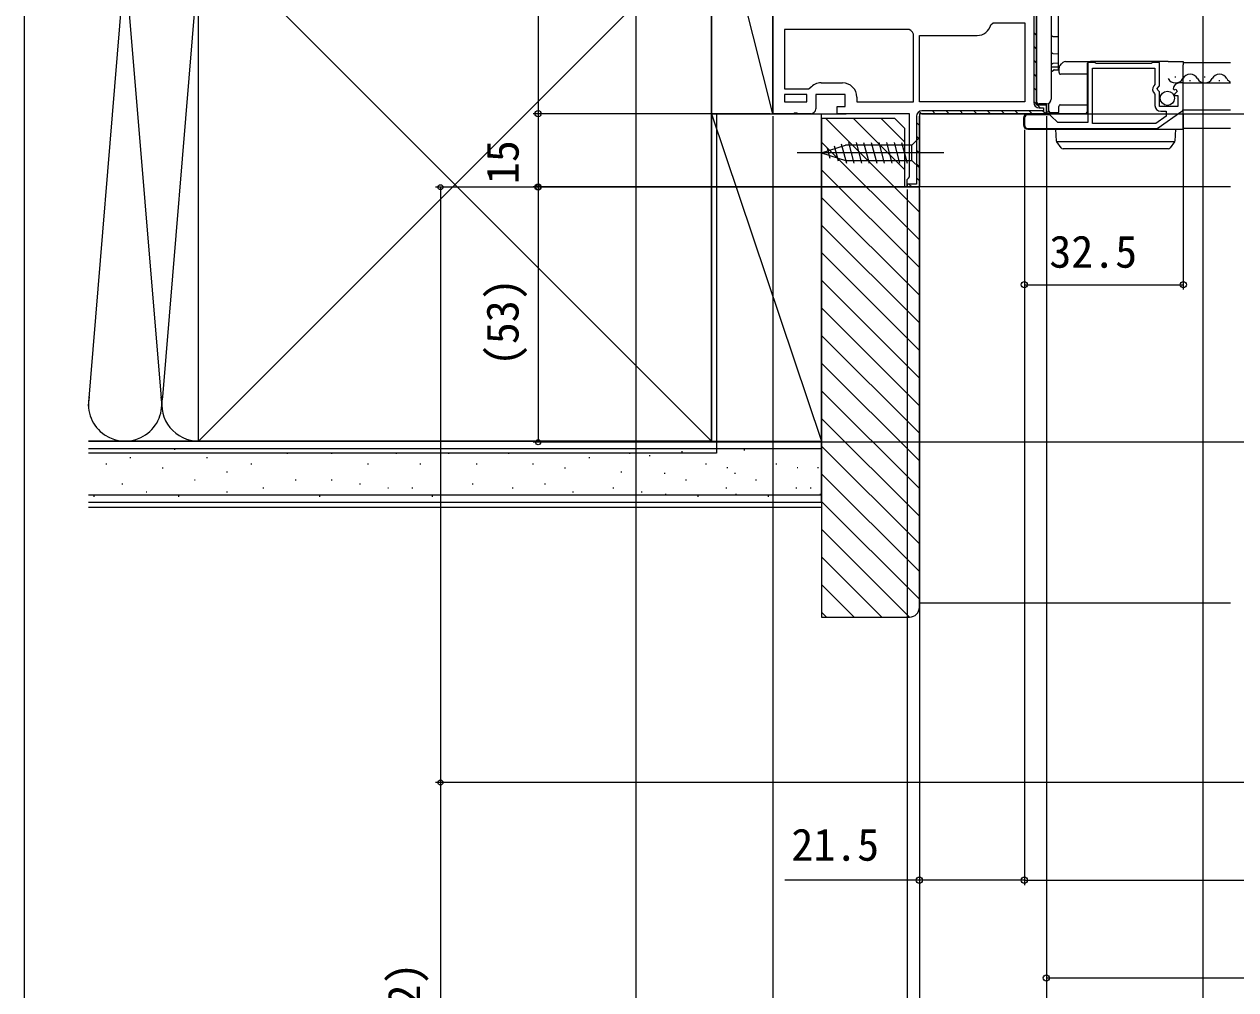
# Model space of a CAD drawing. Units: millimetres, scale not verified. Extents: x -525 to 525, y -783 to 778.
# Drawn here: x -525 to -277.1, y -521.1 to -323.5 of the extents above; entities that cross this region are included whole.
import ezdxf
from ezdxf.enums import TextEntityAlignment as Align

# ---------------------------------------------------------------- set-up
doc = ezdxf.new("R2010")
doc.units = ezdxf.units.MM
doc.header["$LTSCALE"] = 4
for name, color, linetype in [('0-2_YKK_11', 7, 'Continuous'), ('0-3_YKK_12', 2, 'Continuous'), ('0-4_YKK_13', 4, 'Continuous'), ('0-6_YKK_D', 6, 'Continuous'), ('0-7_YKK_ZWAK', 7, 'Continuous'), ('0-8_YSS_K', 3, 'Continuous'), ('0-9_YSS_KE', 3, 'Continuous')]:
    doc.layers.add(name, color=color, linetype=linetype)
doc.styles.add('ＭＳ ゴシック', font='')
doc.styles.get('ＭＳ ゴシック').set_extended_font_data('MS Gothic')

msp = doc.modelspace()

# ---------------------------------------------------------------- linework, layer by layer
at = {"layer": '0-2_YKK_11'}
for p, q in [((-343.568, -324.772), (-343.949, -324.596)), ((-318.457, -325.166), (-317.857, -325.766)), ((-318.457, -327.995), (-317.857, -328.595)), ((-318.457, -330.823), (-317.857, -331.423)), ((-318.457, -333.651), (-317.857, -334.251)), ((-361.957, -335.496), (-357.558, -335.496)), ((-318.457, -336.48), (-317.857, -337.08)), ((-318.457, -339.308), (-317.17, -340.596)), ((-341.889, -341.333), (-341.422, -341.8)), ((-339.197, -341.196), (-338.597, -341.796)), ((-336.369, -341.196), (-335.769, -341.796)), ((-333.54, -341.196), (-332.94, -341.796)), ((-330.712, -341.196), (-330.112, -341.796)), ((-327.884, -341.196), (-327.284, -341.796)), ((-325.055, -341.196), (-324.455, -341.796)), ((-322.227, -341.196), (-321.627, -341.796)), ((-315.447, -341.996), (-319.657, -341.996)), ((-319.398, -341.196), (-318.798, -341.796)), ((-316.57, -341.196), (-316.064, -341.701)), ((-292.977, -344.67), (-288.156, -341.305)), ((-342.457, -343.593), (-341.857, -344.193)), ((-320.357, -342.696), (-320.357, -344.096)), ((-342.457, -346.421), (-341.857, -347.021)), ((-319.657, -344.796), (-293.377, -344.796)), ((-342.457, -349.249), (-341.857, -349.849)), ((-342.457, -352.078), (-341.857, -352.678)), ((-343.996, -356.196), (-343.396, -356.796)), ((-342.457, -354.906), (-341.857, -355.506))]:
    msp.add_line(p, q, dxfattribs=at)
for points in [[(-364.057, -341.796), (-366.699, -341.796), (-366.882, -341.676), (-367.432, -341.676), (-367.615, -341.796), (-371.857, -341.796), (-371.857, -290.796), (-396.957, -290.796), (-397.457, -291.296), (-397.957, -291.796), (-399.857, -291.796), (-399.857, -288.396), (-371.857, -288.396)], [(-321.157, -315.296), (-317.857, -315.296), (-317.857, -339.996), (-315.857, -339.996), (-315.857, -341.796), (-341.857, -341.796), (-341.857, -356.796), (-344.357, -356.796), (-344.357, -355.296), (-344.107, -355), (-343.857, -354.704), (-343.857, -341.796), (-358.657, -341.796), (-358.657, -340.296), (-357.057, -340.296), (-357.057, -337.896), (-363.057, -337.896), (-363.057, -340.796)], [(-341.357, -341.796), (-315.857, -341.796), (-315.857, -339.996), (-317.857, -339.996), (-317.857, -315.296), (-321.157, -315.296)], [(-322.074, -315.896), (-318.457, -315.896), (-318.457, -339.496)], [(-343.949, -324.596), (-369.457, -324.596), (-369.457, -336.696), (-364.549, -336.696), (-364.167, -336.518)], [(-327.239, -323.578), (-326.753, -323.196), (-320.257, -323.196), (-320.257, -339.396)], [(-354.658, -338.396), (-354.658, -339.396), (-343.057, -339.396), (-343.057, -325.488), (-343.234, -325.107)], [(-320.257, -339.396), (-341.857, -339.396), (-341.857, -325.796), (-330.057, -325.796)], [(-289.956, -336.677), (-289.705, -336.889), (-289.386, -336.803), (-289.116, -337.272), (-289.693, -337.849), (-289.591, -338.096), (-288.957, -338.096), (-288.957, -340.296), (-292.757, -340.296), (-292.757, -337.296), (-293.057, -336.996), (-293.21, -336.667), (-292.757, -336.127), (-292.757, -331.296), (-294.084, -331.296), (-294.257, -331.396), (-294.43, -331.496), (-305.684, -331.496), (-305.857, -331.396), (-306.03, -331.296), (-307.357, -331.296), (-307.357, -343.596), (-313.557, -343.596), (-314.952, -342.201)], [(-293.472, -343.796), (-306.457, -343.796), (-306.457, -332.496), (-293.657, -332.496), (-293.657, -335.799), (-293.9, -336.089)], [(-287.857, -340.731), (-287.857, -335.496), (-288.662, -335.496)], [(-293.764, -337.638), (-293.657, -337.868), (-293.657, -340.096)], [(-317.357, -340.596), (-316.457, -340.596), (-316.457, -341.196), (-341.357, -341.196)], [(-292.457, -341.296), (-291.357, -341.296), (-291.357, -342.319), (-293.472, -343.796)], [(-342.457, -342.296), (-342.457, -356.196), (-344.357, -356.196), (-344.357, -356.796), (-341.857, -356.796), (-341.857, -342.296)]]:
    msp.add_lwpolyline(points, dxfattribs=at)
msp.add_lwpolyline([(-369.457, -339.396), (-364.857, -339.396), (-364.857, -337.896), (-369.457, -337.896)], close=True, dxfattribs=at)
for centre, radius, start, end in [((-330.057, -322.896), 2.9, 270.00001, 346.39104), ((-341.357, -322.896), 2.9, 220.32022, 229.67978), ((-361.957, -338.396), 2.9, 90.00001, 139.63901), ((-357.558, -338.396), 2.9, 0.00001, 89.99999), ((-293.057, -336.796), 1.1, 139.99999, 229.99481), ((-288.662, -336.796), 1.3, 89.99998, 174.7841), ((-317.357, -339.496), 1.1, 180.00001, 269.99999), ((-364.057, -340.796), 1, 270.00001, 359.99999), ((-341.357, -342.296), 1.1, 90.00001, 179.99999), ((-319.657, -342.696), 0.7, 90.00001, 179.99999), ((-315.447, -342.696), 0.7, 45.00004, 90.00003), ((-292.457, -340.096), 1.2, 180.00001, 269.99999), ((-288.557, -340.731), 0.7, 304.91937, 359.99998), ((-319.657, -344.096), 0.7, 180.00001, 269.99999), ((-293.377, -344.096), 0.7, 269.99992, 304.91935)]:
    msp.add_arc(centre, radius, start, end, dxfattribs=at)
at = {"layer": '0-3_YKK_12'}
for p, q in [((-287.857, -331.296), (-278.211, -331.296)), ((-289.556, -334.236), (-289.356, -334.236)), ((-283.556, -334.236), (-283.356, -334.236)), ((-287.857, -335.496), (-278.211, -335.496)), ((-286.556, -334.996), (-286.356, -334.996)), ((-280.556, -334.996), (-280.356, -334.996)), ((-278.211, -341.096), (-287.857, -341.096)), ((-278.211, -344.796), (-287.857, -344.796)), ((-278.211, -356.796), (-342.852, -356.796))]:
    msp.add_line(p, q, dxfattribs=at)
msp.add_lwpolyline([(-313.357, -332.796), (-313.357, -317.296), (-278.211, -317.296)], dxfattribs=at)
for centre, start, end in [((-289.456, -333.777), 209.20254, 330.79746), ((-286.456, -335.454), 29.20254, 150.79746), ((-283.456, -333.777), 209.20254, 330.79746), ((-280.456, -335.454), 29.20254, 150.79746), ((-277.456, -333.777), 209.20254, 243.93172)]:
    msp.add_arc(centre, 1.718, start, end, dxfattribs=at)
at = {"layer": '0-4_YKK_13'}
for p, q in [((-317.857, -338.796), (-317.857, -318.296)), ((-314.857, -318.296), (-314.857, -338.796)), ((-314.562, -326.001), (-313.357, -326.022)), ((-314.562, -329.501), (-313.357, -329.522)), ((-313.357, -331.469), (-314.562, -331.491)), ((-313.07, -331.902), (-312.752, -331.584)), ((-312.752, -331.584), (-312.469, -331.301)), ((-311.974, -331.096), (-306.857, -331.096)), ((-307.557, -331.796), (-307.557, -340.296)), ((-291.953, -331.096), (-306.857, -331.096)), ((-290.963, -331.096), (-291.953, -331.096)), ((-290.963, -331.096), (-287.857, -331.096)), ((-287.857, -331.096), (-287.857, -331.796)), ((-287.857, -335.496), (-287.857, -331.796)), ((-314.557, -332.296), (-314.857, -332.296)), ((-314.857, -333.224), (-314.441, -332.868)), ((-313.357, -332.296), (-314.557, -332.296)), ((-314.246, -332.796), (-313.279, -332.796)), ((-313.284, -333.393), (-313.275, -332.391)), ((-307.557, -333.696), (-312.984, -333.696)), ((-287.857, -340.296), (-287.857, -335.496)), ((-317.857, -339.296), (-317.857, -338.796)), ((-307.857, -341.796), (-319.657, -341.796)), ((-315.857, -339.796), (-317.357, -339.796)), ((-315.857, -341.795), (-315.857, -341.496)), ((-315.34, -341.298), (-315.354, -339.66)), ((-313.372, -341.596), (-315.04, -341.596)), ((-313.355, -341.498), (-313.344, -340.293)), ((-313.044, -339.996), (-307.557, -339.996)), ((-307.557, -340.296), (-307.557, -341.496)), ((-287.857, -341.396), (-287.857, -340.296)), ((-287.857, -344.836), (-287.857, -341.396)), ((-320.557, -342.696), (-320.557, -344.096)), ((-341.857, -346.696), (-343.407, -348.246)), ((-341.857, -352.896), (-341.857, -346.696)), ((-319.657, -344.996), (-293.338, -344.996)), ((-293.338, -344.996), (-287.857, -344.996)), ((-287.857, -344.996), (-287.857, -344.836)), ((-361.857, -349.796), (-356.941, -348.246)), ((-360.71, -348.857), (-360.161, -350.907)), ((-359.278, -348.406), (-358.465, -351.442)), ((-357.846, -347.954), (-356.79, -351.896)), ((-343.407, -348.246), (-356.941, -348.246)), ((-356.363, -347.696), (-355.237, -351.896)), ((-354.81, -347.696), (-353.684, -351.896)), ((-353.257, -347.696), (-352.132, -351.896)), ((-351.704, -347.696), (-350.579, -351.896)), ((-350.151, -347.696), (-349.026, -351.896)), ((-348.598, -347.696), (-347.473, -351.896)), ((-347.045, -347.696), (-345.92, -351.896)), ((-345.492, -347.696), (-344.367, -351.896)), ((-343.407, -351.346), (-343.407, -348.246)), ((-313.791, -347.498), (-289.624, -347.498)), ((-313.741, -347.585), (-313.752, -347.569)), ((-312.862, -348.79), (-313.741, -347.585)), ((-290.956, -348.996), (-291.36, -348.996)), ((-289.674, -347.585), (-290.552, -348.79)), ((-289.662, -347.569), (-289.674, -347.585)), ((-336.857, -349.796), (-366.857, -349.796)), ((-361.857, -349.796), (-356.941, -351.346)), ((-356.941, -351.346), (-343.407, -351.346)), ((-341.857, -352.896), (-343.407, -351.346))]:
    msp.add_line(p, q, dxfattribs=at)
for points in [[(-315.29, -341.461), (-315.857, -341.496), (-315.857, -341.196), (-315.857, -339.796)], [(-313.809, -347.411), (-313.957, -344.996), (-312.959, -344.996), (-290.455, -344.996), (-289.457, -344.996), (-289.605, -347.411)], [(-291.36, -348.996), (-312.054, -348.996), (-312.458, -348.996)]]:
    msp.add_lwpolyline(points, dxfattribs=at)
msp.add_circle((-291.107, -338.647), 1.45, dxfattribs=at)
for centre, radius, start, end in [((-314.557, -325.701), 0.3, 180, 269), ((-314.557, -329.201), 0.3, 180, 269), ((-314.557, -331.79), 0.3, 91, 180), ((-312.575, -332.397), 0.7, 135, 179.5), ((-311.974, -331.796), 0.7, 90, 135), ((-306.857, -331.796), 0.7, 90, 180), ((-314.246, -333.096), 0.3, 90, 130.60129), ((-312.984, -333.396), 0.3, 179.5, 270), ((-317.357, -339.296), 0.5, 180, 270), ((-315.857, -338.796), 1, 270, 0), ((-319.657, -342.696), 0.9, 90, 180), ((-315.04, -341.296), 0.3, 180.5, 270), ((-313.655, -341.496), 0.3, 270, 359.5), ((-313.044, -340.296), 0.3, 90, 179.5), ((-313.044, -340.296), 0.3, 90, 179.5), ((-307.857, -341.496), 0.3, 270, 0), ((-319.657, -344.096), 0.9, 180, 270), ((-313.51, -347.393), 0.3, 183.5, 216.09486), ((-312.458, -348.496), 0.5, 216.09486, 270), ((-290.956, -348.496), 0.5, 270, 323.90514), ((-289.904, -347.393), 0.3, 323.90514, 356.5)]:
    msp.add_arc(centre, radius, start, end, dxfattribs=at)
at = {"layer": '0-6_YKK_D'}
for p, q in [((-419.858, -291.796), (-419.858, -341.796)), ((-399.858, -291.78), (-399.858, -619.648)), ((-283.857, -311.295), (-283.857, -539.648)), ((-372.357, -341.796), (-420.858, -341.796)), ((-372.357, -341.796), (-420.858, -341.796)), ((-419.858, -341.796), (-419.858, -356.796)), ((-315.357, -341.796), (-252.857, -341.796)), ((-287.857, -341.731), (-287.857, -377.796)), ((-371.858, -342.296), (-371.858, -619.648)), ((-371.858, -342.296), (-371.858, -559.648)), ((-371.858, -342.296), (-371.858, -599.648)), ((-371.858, -342.296), (-371.858, -619.648)), ((-315.858, -342.296), (-315.858, -539.648)), ((-315.857, -342.296), (-315.857, -539.648)), ((-315.857, -342.296), (-315.857, -519.648)), ((-320.357, -345.096), (-320.357, -499.648)), ((-320.357, -345.096), (-320.357, -499.648)), ((-320.357, -345.096), (-320.357, -377.796)), ((-343.358, -356.836), (-440.858, -356.836)), ((-344.857, -356.796), (-420.858, -356.796)), ((-345.858, -356.836), (-420.858, -356.836)), ((-419.858, -356.836), (-419.858, -409.033)), ((-344.357, -357.296), (-344.357, -539.648)), ((-341.858, -357.296), (-341.858, -539.648)), ((-341.858, -357.296), (-341.858, -499.648)), ((-341.858, -357.296), (-341.858, -539.648)), ((-341.858, -357.296), (-341.858, -599.648)), ((-341.858, -357.296), (-341.858, -599.648)), ((-320.357, -376.796), (-287.857, -376.796)), ((-247.654, -409.033), (-420.858, -409.033)), ((-229.777, -478.648), (-440.858, -478.648)), ((-320.357, -498.648), (-103.357, -498.648)), ((-315.857, -518.648), (-107.857, -518.648))]:
    msp.add_line(p, q, dxfattribs=at)
for points in [[(-439.858, -356.836), (-439.858, -478.648), (-439.858, -614.824)], [(-320.357, -498.648), (-341.858, -498.648), (-369.374, -498.648)]]:
    msp.add_lwpolyline(points, dxfattribs=at)
for centre, radius in [((-419.858, -341.796), 0.637), ((-419.858, -341.796), 0.637), ((-439.858, -356.836), 0.51), ((-419.858, -356.796), 0.637), ((-419.858, -356.836), 0.51), ((-320.357, -376.796), 0.637), ((-287.857, -376.796), 0.637), ((-419.858, -409.033), 0.51), ((-439.858, -478.648), 0.51), ((-341.858, -498.648), 0.637), ((-320.357, -498.648), 0.637), ((-320.357, -498.648), 0.637), ((-315.857, -518.648), 0.637)]:
    msp.add_circle(centre, radius, dxfattribs=at)
at = {"layer": '0-7_YKK_ZWAK'}
msp.add_line((-525, 747.3), (-525, -782.7), dxfattribs=at)
at = {"layer": '0-8_YSS_K'}
for p, q in [((-384.357, -341.796), (-384.357, -291.796)), ((-371.857, -341.796), (-384.357, -291.796)), ((-371.857, -291.796), (-371.857, -341.796)), ((-384.357, -408.796), (-489.357, -303.796)), ((-384.357, -303.796), (-489.357, -408.796)), ((-489.363, -310.99), (-496.699, -399.764)), ((-511.857, -401.677), (-504.515, -312.827)), ((-504.199, -312.827), (-496.857, -401.677)), ((-384.357, -341.796), (-356.857, -341.796)), ((-384.357, -408.796), (-384.357, -341.796)), ((-384.357, -341.796), (-361.857, -408.796)), ((-361.857, -408.796), (-361.857, -341.796)), ((-361.01, -342.796), (-341.857, -361.949)), ((-355.353, -342.796), (-344.857, -353.292)), ((-349.696, -342.796), (-344.857, -347.635)), ((-361.857, -347.605), (-341.857, -367.605)), ((-361.857, -353.262), (-341.857, -373.262)), ((-361.857, -358.919), (-341.857, -378.919)), ((-361.857, -364.576), (-341.857, -384.576)), ((-361.857, -370.233), (-341.857, -390.233)), ((-361.857, -375.89), (-341.857, -395.89)), ((-361.857, -381.547), (-341.857, -401.547)), ((-361.857, -387.203), (-341.857, -407.203)), ((-361.857, -392.86), (-341.857, -412.86)), ((-361.857, -398.517), (-341.857, -418.517)), ((-361.857, -404.174), (-341.857, -424.174)), ((-489.357, -408.796), (-511.857, -408.796)), ((-384.357, -408.796), (-361.857, -408.796)), ((-511.857, -410.296), (-361.857, -410.296)), ((-494.117, -410.537), (-494.317, -410.537)), ((-471.041, -411.361), (-471.241, -411.361)), ((-461.975, -411.361), (-462.175, -411.361)), ((-448.789, -411.361), (-448.989, -411.361)), ((-438.074, -411.361), (-438.274, -411.361)), ((-425.781, -411.361), (-425.981, -411.361)), ((-401.056, -411.361), (-401.256, -411.361)), ((-390.339, -411.015), (-390.539, -411.015)), ((-377.541, -410.625), (-377.741, -410.625)), ((-361.857, -409.831), (-341.857, -429.831)), ((-508.128, -413.51), (-508.328, -413.51)), ((-503.183, -412.186), (-503.383, -412.186)), ((-487.524, -412.186), (-487.724, -412.186)), ((-478.458, -413.51), (-478.658, -413.51)), ((-454.558, -413.51), (-454.758, -413.51)), ((-443.844, -413.51), (-444.044, -413.51)), ((-432.305, -413.51), (-432.505, -413.51)), ((-420.836, -413.51), (-421.036, -413.51)), ((-409.298, -412.186), (-409.498, -412.186)), ((-396.965, -411.795), (-397.165, -411.795)), ((-385.397, -413.51), (-385.597, -413.51)), ((-371.036, -413.51), (-371.236, -413.51)), ((-496.59, -414.334), (-496.79, -414.334)), ((-483.403, -415.158), (-483.603, -415.158)), ((-414.243, -414.334), (-414.443, -414.334)), ((-402.704, -415.158), (-402.904, -415.158)), ((-393.847, -415.413), (-394.047, -415.413)), ((-381.049, -414.244), (-381.249, -414.244)), ((-379.485, -415.413), (-379.685, -415.413)), ((-366.688, -414.244), (-366.888, -414.244)), ((-362.474, -414.244), (-362.674, -414.244)), ((-361.857, -415.488), (-341.857, -435.488)), ((-504.831, -417.63), (-505.031, -417.63)), ((-489.997, -416.806), (-490.197, -416.806)), ((-475.986, -418.455), (-476.186, -418.455)), ((-469.393, -416.806), (-469.593, -416.806)), ((-461.975, -416.806), (-462.175, -416.806)), ((-456.206, -417.63), (-456.406, -417.63)), ((-450.437, -418.455), (-450.637, -418.455)), ((-445.492, -418.455), (-445.692, -418.455)), ((-433.13, -417.63), (-433.33, -417.63)), ((-424.957, -418.455), (-425.157, -418.455)), ((-418.363, -417.63), (-418.563, -417.63)), ((-404.353, -418.455), (-404.553, -418.455)), ((-389.518, -416.806), (-389.718, -416.806)), ((-381.276, -418.455), (-381.476, -418.455)), ((-375.156, -416.806), (-375.356, -416.806)), ((-366.915, -418.455), (-367.115, -418.455)), ((-364.017, -418.455), (-364.217, -418.455)), ((-511.857, -419.796), (-361.857, -419.796)), ((-510.601, -420.103), (-510.801, -420.103)), ((-499.887, -419.279), (-500.086, -419.279)), ((-493.293, -420.103), (-493.493, -420.103)), ((-483.403, -419.279), (-483.603, -419.279)), ((-464.448, -420.103), (-464.648, -420.103)), ((-441.371, -420.103), (-441.571, -420.103)), ((-412.594, -419.279), (-412.794, -419.279)), ((-398.583, -419.279), (-398.784, -419.279)), ((-393.657, -419.7), (-393.857, -419.7)), ((-387.045, -420.103), (-387.245, -420.103)), ((-379.296, -419.7), (-379.496, -419.7)), ((-372.684, -420.103), (-372.884, -420.103)), ((-362.037, -419.7), (-362.237, -419.7)), ((-361.857, -421.145), (-341.857, -441.145)), ((-511.857, -422.296), (-361.857, -422.296)), ((-361.857, -426.801), (-343.863, -444.796)), ((-361.857, -429.396), (-361.857, -441.896)), ((-361.857, -432.458), (-349.52, -444.796)), ((-361.857, -438.115), (-355.177, -444.796)), ((-341.857, -441.896), (-278.211, -441.896)), ((-361.857, -443.772), (-360.833, -444.796))]:
    msp.add_line(p, q, dxfattribs=at)
for centre, end in [((-504.357, -401.296), 11.78354), ((-489.357, -401.296), 270)]:
    msp.add_arc(centre, 7.5, 168.21647, end, dxfattribs=at)
at = {"layer": '0-9_YSS_KE'}
for p, q in [((-489.357, -408.796), (-489.357, -311.296)), ((-383.357, -341.796), (-383.357, -411.296)), ((-511.857, -408.796), (-361.857, -408.796)), ((-361.857, -421.296), (-361.857, -408.796)), ((-383.357, -411.296), (-511.857, -411.296)), ((-511.857, -421.296), (-361.857, -421.296))]:
    msp.add_line(p, q, dxfattribs=at)
for points in [[(-384.357, -303.796), (-384.357, -408.796), (-489.357, -408.796)], [(-361.857, -342.796), (-361.857, -444.796), (-343.857, -444.796)], [(-341.857, -442.796), (-341.857, -356.796), (-344.857, -356.796), (-344.857, -344.796), (-346.857, -342.796), (-361.857, -342.796)]]:
    msp.add_lwpolyline(points, dxfattribs=at)
msp.add_arc((-343.857, -442.796), 2, 270.00001, 359.99999, dxfattribs=at)

# ---------------------------------------------------------------- texts
at = {"layer": '0-6_YKK_D', "style": 'ＭＳ ゴシック'}
for s, p in [('15', (-421.858, -356.199)), ('(53)', (-421.88, -393.443)), ('最大ハンドル出幅=(122)', (-442.034, -614.438))]:
    msp.add_text(s, height=6.598, rotation=90, dxfattribs=at).set_placement(p, align=Align.BOTTOM_LEFT)
for s, p in [('32.5', (-315.255, -375.296)), ('21.5', (-368.038, -496.648))]:
    msp.add_text(s, height=6.598, dxfattribs=at).set_placement(p, align=Align.BOTTOM_LEFT)

doc.saveas('drawing.dxf')
